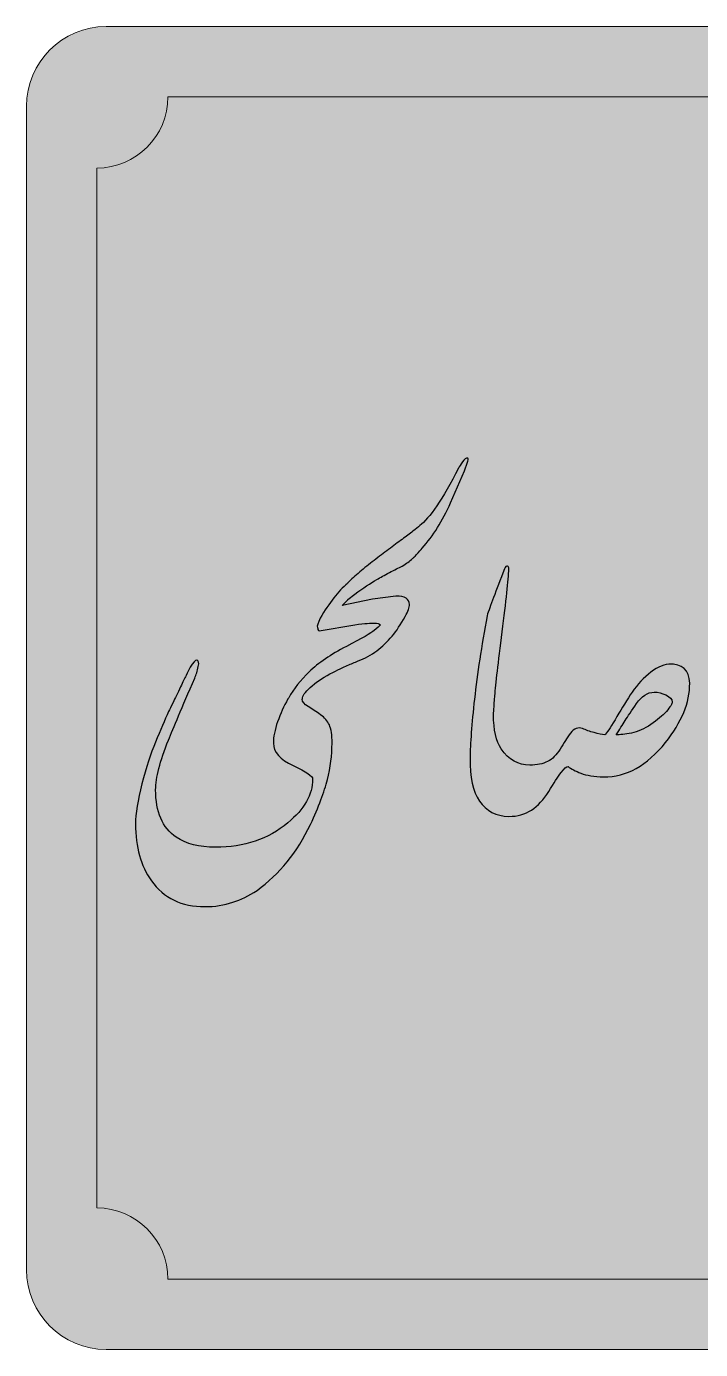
# Model space of a CAD drawing. Header units: millimetres. Extents: x -20.1 to 29.7, y 55.3 to 105.1.
# Drawn here: x -20.1 to 5.3, y 55.34 to 105.14 of the extents above; entities that cross this region are included whole.
import ezdxf

# ---------------------------------------------------------------- set-up
doc = ezdxf.new("R2010")
doc.units = ezdxf.units.MM
doc.header["$MEASUREMENT"] = 0
doc.layers.add('Layer 1', color=7, linetype='Continuous')

msp = doc.modelspace()

# ---------------------------------------------------------------- hatches: boundary and pattern name
at = {"layer": 'Layer 1', "true_color": 0xfff212}
h = msp.add_hatch(color=2, dxfattribs=at)
edge = h.paths.add_edge_path()
edge.add_spline(control_points=[(-17.0963, 105.1447), (-17.0963, 105.1447), (26.7037, 105.1447), (26.7037, 105.1447), (28.3537, 105.1447), (29.7037, 103.7947), (29.7037, 102.1447), (29.7037, 102.1447), (29.7037, 58.3447), (29.7037, 58.3447), (29.7037, 56.6947), (28.3537, 55.3447), (26.7037, 55.3447), (26.7037, 55.3447), (-17.0963, 55.3447), (-17.0963, 55.3447), (-18.7463, 55.3447), (-20.0963, 56.6947), (-20.0963, 58.3447), (-20.0963, 58.3447), (-20.0963, 102.1447), (-20.0963, 102.1447), (-20.0963, 103.7947), (-18.7463, 105.1447), (-17.0963, 105.1447)], knot_values=[0, 0, 0, 0, 0.125, 0.125, 0.125, 0.25, 0.25, 0.25, 0.375, 0.375, 0.375, 0.5, 0.5, 0.5, 0.625, 0.625, 0.625, 0.75, 0.75, 0.75, 0.875, 0.875, 0.875, 1, 1, 1, 1], degree=3, periodic=1)
at = {"layer": 'Layer 1', "true_color": 0x373435}
h = msp.add_hatch(color=250, dxfattribs=at)
edge = h.paths.add_edge_path()
edge.add_spline(control_points=[(-9.3161, 76.8145), (-9.3161, 76.9277), (-9.5615, 77.0989), (-10.05, 77.3236), (-10.545, 77.5548), (-10.7949, 77.835), (-10.7949, 78.1661), (-10.7949, 78.4046), (-10.7418, 78.6751), (-10.6356, 78.976), (-10.5289, 79.2749), (-10.4017, 79.5619), (-10.251, 79.8325), (-10.2417, 79.847), (-10.2309, 79.8602), (-10.2188, 79.8721), (-10.0308, 80.2099), (-9.7732, 80.5369), (-9.4457, 80.8534), (-9.1009, 81.1867), (-8.6354, 81.5035), (-8.0453, 81.8094), (-7.4551, 82.1148), (-7.1035, 82.3139), (-6.9945, 82.411), (-6.8834, 82.5061), (-6.8072, 82.5776), (-6.7655, 82.6262), (-6.7978, 82.6679), (-6.8719, 82.6889), (-6.9877, 82.6911), (-7.1011, 82.6934), (-7.3466, 82.6728), (-7.7238, 82.6262), (-7.7238, 82.6262), (-9.0731, 82.3903), (-9.0731, 82.3903), (-9.1078, 82.4132), (-9.1285, 82.4573), (-9.133, 82.5245), (-9.1564, 82.5799), (-9.1216, 82.6957), (-9.0314, 82.8715), (-8.6901, 83.4533), (-8.3487, 83.8902), (-8.0052, 84.1841), (-8.0052, 84.1841), (-7.9945, 84.2001), (-7.9945, 84.2001), (-7.8625, 84.3297), (-7.712, 84.4688), (-7.5407, 84.6121), (-7.3695, 84.7581), (-7.1891, 84.9015), (-7.0037, 85.0449), (-6.8188, 85.1862), (-6.6357, 85.325), (-6.4553, 85.4614), (-6.2749, 85.5982), (-6.1058, 85.7232), (-5.9461, 85.8387), (-5.7886, 85.9522), (-5.6522, 86.0565), (-5.5364, 86.1468), (-5.4206, 86.2369), (-5.3373, 86.3065), (-5.2818, 86.3574), (-4.9161, 86.628), (-4.4276, 87.3503), (-3.8168, 88.5214), (-3.7911, 88.57), (-3.7427, 88.6487), (-3.6753, 88.7528), (-3.6062, 88.8547), (-3.5413, 88.9056), (-3.4789, 88.9009), (-3.4326, 88.9009), (-3.4743, 88.7412), (-3.6016, 88.4195), (-3.6016, 88.4195), (-4.1222, 87.2112), (-4.1222, 87.2112), (-4.4207, 86.5378), (-4.775, 85.9709), (-5.1871, 85.5081), (-5.2287, 85.45), (-5.3025, 85.3666), (-5.4114, 85.2581), (-5.4347, 85.2347), (-5.4553, 85.2114), (-5.4786, 85.1908), (-5.5016, 85.1675), (-5.5272, 85.1423), (-5.5525, 85.1144), (-5.6614, 85.0196), (-5.7909, 84.9271), (-5.9393, 84.8366), (-6.0756, 84.7696), (-6.2377, 84.6863), (-6.4251, 84.5888), (-6.6127, 84.4918), (-6.7702, 84.4062), (-6.8952, 84.3274), (-7.1356, 84.1932), (-7.4112, 84.0104), (-7.7238, 83.7788), (-7.7238, 83.7788), (-7.989, 83.5726), (-7.989, 83.5726), (-7.989, 83.5726), (-7.9945, 83.5637), (-7.9945, 83.5637), (-7.9945, 83.5637), (-8.1981, 83.3462), (-8.1981, 83.3462), (-8.1981, 83.3462), (-7.0572, 83.5821), (-7.0572, 83.5821), (-7.0572, 83.5821), (-6.1822, 83.7048), (-6.1822, 83.7048), (-5.8395, 83.7048), (-5.6683, 83.5985), (-5.6683, 83.3856), (-5.6683, 83.2859), (-5.7218, 83.1356), (-5.8303, 82.9319), (-5.9924, 82.638), (-6.1591, 82.3948), (-6.3256, 82.2004), (-6.5015, 81.9875), (-6.6914, 81.8047), (-6.8952, 81.6495), (-7.1127, 81.4875), (-7.3466, 81.3579), (-7.6011, 81.2631), (-7.7353, 81.2096), (-7.8717, 81.1542), (-8.0105, 81.0942), (-8.1495, 81.0361), (-8.3671, 80.9275), (-8.6656, 80.7723), (-8.9641, 80.6172), (-9.2118, 80.4459), (-9.4087, 80.2633), (-9.6054, 80.0801), (-9.7026, 79.9391), (-9.7026, 79.8397), (-9.7026, 79.8397), (-9.7026, 79.8256), (-9.7026, 79.8256), (-9.7026, 79.8256), (-9.7162, 79.8186), (-9.7162, 79.8186), (-9.7091, 79.7283), (-9.6326, 79.6379), (-9.4851, 79.5478), (-9.3321, 79.453), (-9.1773, 79.3509), (-9.0222, 79.24), (-8.8648, 79.1289), (-8.7539, 79.0016), (-8.6866, 78.856), (-8.617, 78.7031), (-8.5846, 78.4715), (-8.5846, 78.1661), (-8.5846, 77.717), (-8.6427, 77.2609), (-8.7608, 76.7958), (-8.8739, 76.3375), (-9.0868, 75.7753), (-9.3972, 75.1064), (-9.8948, 74.0672), (-10.566, 73.2408), (-11.4107, 72.6251), (-11.7234, 72.4259), (-12.0287, 72.278), (-12.3272, 72.1782), (-12.6536, 72.0697), (-13.003, 72.0143), (-13.378, 72.0143), (-14.2506, 72.0143), (-14.9217, 72.3403), (-15.3919, 72.9908), (-15.7898, 73.5462), (-15.9889, 74.259), (-15.9889, 75.1271), (-15.9889, 75.5111), (-15.9078, 76.0158), (-15.7458, 76.6383), (-15.5815, 77.2449), (-15.4125, 77.7678), (-15.2367, 78.2055), (-15.0467, 78.6614), (-14.8824, 79.0456), (-14.7483, 79.3582), (-14.7065, 79.4297), (-14.6488, 79.5432), (-14.5747, 79.6983), (-14.5006, 79.8509), (-14.4034, 80.05), (-14.2877, 80.2931), (-14.2044, 80.462), (-14.1397, 80.6009), (-14.0862, 80.7143), (-14.0353, 80.8278), (-13.9822, 80.9318), (-13.9268, 81.0269), (-13.8178, 81.2073), (-13.7369, 81.2953), (-13.6837, 81.2907), (-13.6072, 81.2769), (-13.5863, 81.1982), (-13.6233, 81.0545), (-13.6581, 80.8856), (-13.7044, 80.7422), (-13.7575, 80.6195), (-14.2367, 79.5084), (-14.5678, 78.731), (-14.7483, 78.2864), (-15.07, 77.4833), (-15.2298, 76.8585), (-15.2298, 76.4163), (-15.2298, 75.583), (-14.973, 74.986), (-14.4566, 74.6248), (-14.077, 74.3771), (-13.584, 74.2521), (-12.9777, 74.2521), (-11.8923, 74.2521), (-10.9849, 74.5579), (-10.251, 75.1687), (-9.6284, 75.6873), (-9.3161, 76.2359), (-9.3161, 76.8145)], knot_values=[0, 0, 0, 0, 0.0128205, 0.0128205, 0.0128205, 0.025641, 0.025641, 0.025641, 0.0384615, 0.0384615, 0.0384615, 0.0512821, 0.0512821, 0.0512821, 0.0641026, 0.0641026, 0.0641026, 0.0769231, 0.0769231, 0.0769231, 0.0897436, 0.0897436, 0.0897436, 0.1025641, 0.1025641, 0.1025641, 0.1153846, 0.1153846, 0.1153846, 0.1282051, 0.1282051, 0.1282051, 0.1410256, 0.1410256, 0.1410256, 0.1538462, 0.1538462, 0.1538462, 0.1666667, 0.1666667, 0.1666667, 0.1794872, 0.1794872, 0.1794872, 0.1923077, 0.1923077, 0.1923077, 0.2051282, 0.2051282, 0.2051282, 0.2179487, 0.2179487, 0.2179487, 0.2307692, 0.2307692, 0.2307692, 0.2435897, 0.2435897, 0.2435897, 0.2564103, 0.2564103, 0.2564103, 0.2692308, 0.2692308, 0.2692308, 0.2820513, 0.2820513, 0.2820513, 0.2948718, 0.2948718, 0.2948718, 0.3076923, 0.3076923, 0.3076923, 0.3205128, 0.3205128, 0.3205128, 0.3333333, 0.3333333, 0.3333333, 0.3461538, 0.3461538, 0.3461538, 0.3589744, 0.3589744, 0.3589744, 0.3717949, 0.3717949, 0.3717949, 0.3846154, 0.3846154, 0.3846154, 0.3974359, 0.3974359, 0.3974359, 0.4102564, 0.4102564, 0.4102564, 0.4230769, 0.4230769, 0.4230769, 0.4358974, 0.4358974, 0.4358974, 0.4487179, 0.4487179, 0.4487179, 0.4615385, 0.4615385, 0.4615385, 0.474359, 0.474359, 0.474359, 0.4871795, 0.4871795, 0.4871795, 0.5, 0.5, 0.5, 0.5128205, 0.5128205, 0.5128205, 0.525641, 0.525641, 0.525641, 0.5384615, 0.5384615, 0.5384615, 0.5512821, 0.5512821, 0.5512821, 0.5641026, 0.5641026, 0.5641026, 0.5769231, 0.5769231, 0.5769231, 0.5897436, 0.5897436, 0.5897436, 0.6025641, 0.6025641, 0.6025641, 0.6153846, 0.6153846, 0.6153846, 0.6282051, 0.6282051, 0.6282051, 0.6410256, 0.6410256, 0.6410256, 0.6538462, 0.6538462, 0.6538462, 0.6666667, 0.6666667, 0.6666667, 0.6794872, 0.6794872, 0.6794872, 0.6923077, 0.6923077, 0.6923077, 0.7051282, 0.7051282, 0.7051282, 0.7179487, 0.7179487, 0.7179487, 0.7307692, 0.7307692, 0.7307692, 0.7435897, 0.7435897, 0.7435897, 0.7564103, 0.7564103, 0.7564103, 0.7692308, 0.7692308, 0.7692308, 0.7820513, 0.7820513, 0.7820513, 0.7948718, 0.7948718, 0.7948718, 0.8076923, 0.8076923, 0.8076923, 0.8205128, 0.8205128, 0.8205128, 0.8333333, 0.8333333, 0.8333333, 0.8461538, 0.8461538, 0.8461538, 0.8589744, 0.8589744, 0.8589744, 0.8717949, 0.8717949, 0.8717949, 0.8846154, 0.8846154, 0.8846154, 0.8974359, 0.8974359, 0.8974359, 0.9102564, 0.9102564, 0.9102564, 0.9230769, 0.9230769, 0.9230769, 0.9358974, 0.9358974, 0.9358974, 0.9487179, 0.9487179, 0.9487179, 0.9615385, 0.9615385, 0.9615385, 0.974359, 0.974359, 0.974359, 0.9871795, 0.9871795, 0.9871795, 1, 1, 1, 1], degree=3, periodic=1)
h = msp.add_hatch(color=250, dxfattribs=at)
edge = h.paths.add_edge_path()
edge.add_spline(control_points=[(-2.5019, 79.2424), (-2.5019, 79.2424), (-2.5022, 79.2354), (-2.5022, 79.2354), (-2.5022, 79.2354), (-2.5019, 79.2355), (-2.5019, 79.2355), (-2.5019, 78.6683), (-2.4049, 78.2402), (-2.2104, 77.9508), (-1.9302, 77.5458), (-1.5717, 77.342), (-1.1318, 77.342), (-0.8657, 77.342), (-0.6433, 77.3883), (-0.4651, 77.4788), (-0.2847, 77.569), (-0.1295, 77.7239), (0.0046, 77.9486), (0.1364, 78.1706), (0.2684, 78.3697), (0.4005, 78.5433), (0.5324, 78.7169), (0.6827, 78.7772), (0.8539, 78.7237), (0.9766, 78.6591), (1.1203, 78.6083), (1.2847, 78.5643), (1.4513, 78.5227), (1.5855, 78.4947), (1.6897, 78.4855), (1.7567, 78.541), (1.884, 78.7286), (2.0763, 79.0525), (2.2659, 79.3742), (2.4558, 79.6843), (2.6476, 79.9831), (2.84, 80.2816), (3.0669, 80.5408), (3.3306, 80.7651), (3.5921, 80.9876), (3.8467, 81.1148), (4.0966, 81.1473), (4.6107, 81.1611), (4.8768, 80.9203), (4.8882, 80.4296), (4.8882, 79.7006), (4.5851, 78.9553), (3.974, 78.1916), (3.2822, 77.3282), (2.5066, 76.8979), (1.6482, 76.8979), (1.2869, 76.9071), (0.9999, 76.9533), (0.7893, 77.0366), (0.581, 77.1199), (0.4189, 77.2033), (0.3055, 77.2843), (0.2522, 77.298), (0.1644, 77.2239), (0.0439, 77.0599), (-0.0764, 76.8979), (-0.2316, 76.6616), (-0.4235, 76.3517), (-0.6157, 76.039), (-0.8332, 75.8052), (-1.074, 75.6479), (-1.3171, 75.4905), (-1.5993, 75.4118), (-1.9255, 75.4118), (-2.4049, 75.4255), (-2.7727, 75.6155), (-3.0321, 75.9835), (-3.289, 76.3517), (-3.4048, 76.8932), (-3.3769, 77.6107), (-3.3769, 77.6107), (-3.3761, 77.6133), (-3.3761, 77.6133), (-3.3761, 77.6133), (-3.3887, 77.6152), (-3.3887, 77.6152), (-3.3818, 78.1454), (-3.3237, 78.8834), (-3.2198, 79.8303), (-3.1154, 80.777), (-2.958, 81.8231), (-2.7451, 82.9663), (-2.6365, 83.2996), (-2.4187, 83.8875), (-2.088, 84.7276), (-2.0509, 84.8109), (-2.0161, 84.8434), (-1.979, 84.8296), (-1.942, 84.8182), (-1.9259, 84.7833), (-1.9259, 84.7276), (-1.942, 84.3133), (-2.0276, 83.5217), (-2.1759, 82.3556), (-2.3238, 81.189), (-2.4163, 80.3879), (-2.4512, 79.9552), (-2.4836, 79.5202), (-2.5019, 79.2841), (-2.5019, 79.2424)], knot_values=[0, 0, 0, 0, 0.0285714, 0.0285714, 0.0285714, 0.0571429, 0.0571429, 0.0571429, 0.0857143, 0.0857143, 0.0857143, 0.1142857, 0.1142857, 0.1142857, 0.1428571, 0.1428571, 0.1428571, 0.1714286, 0.1714286, 0.1714286, 0.2, 0.2, 0.2, 0.2285714, 0.2285714, 0.2285714, 0.2571429, 0.2571429, 0.2571429, 0.2857143, 0.2857143, 0.2857143, 0.3142857, 0.3142857, 0.3142857, 0.3428571, 0.3428571, 0.3428571, 0.3714286, 0.3714286, 0.3714286, 0.4, 0.4, 0.4, 0.4285714, 0.4285714, 0.4285714, 0.4571429, 0.4571429, 0.4571429, 0.4857143, 0.4857143, 0.4857143, 0.5142857, 0.5142857, 0.5142857, 0.5428571, 0.5428571, 0.5428571, 0.5714286, 0.5714286, 0.5714286, 0.6, 0.6, 0.6, 0.6285714, 0.6285714, 0.6285714, 0.6571429, 0.6571429, 0.6571429, 0.6857143, 0.6857143, 0.6857143, 0.7142857, 0.7142857, 0.7142857, 0.7428571, 0.7428571, 0.7428571, 0.7714286, 0.7714286, 0.7714286, 0.8, 0.8, 0.8, 0.8285714, 0.8285714, 0.8285714, 0.8571429, 0.8571429, 0.8571429, 0.8857143, 0.8857143, 0.8857143, 0.9142857, 0.9142857, 0.9142857, 0.9428571, 0.9428571, 0.9428571, 0.9714286, 0.9714286, 0.9714286, 1, 1, 1, 1], degree=3, periodic=1)
h = msp.add_hatch(color=250, dxfattribs=at)
edge = h.paths.add_edge_path()
edge.add_spline(control_points=[(4.2308, 79.7167), (4.217, 79.8256), (4.1384, 79.9159), (3.9903, 79.9853), (3.8443, 80.0546), (3.6964, 80.0917), (3.5459, 80.0917), (3.2982, 80.0779), (3.0784, 79.9342), (2.8884, 79.6636), (2.6989, 79.3926), (2.5551, 79.1775), (2.4558, 79.0203), (2.356, 78.8605), (2.2452, 78.682), (2.1225, 78.4833), (2.2589, 78.4787), (2.4489, 78.5017), (2.6919, 78.5502), (2.937, 78.6011), (3.1801, 78.7077), (3.4209, 78.8697), (3.6639, 79.0341), (3.8584, 79.1984), (4.0087, 79.365), (4.157, 79.5317), (4.2308, 79.6499), (4.2308, 79.7167)], knot_values=[0, 0, 0, 0, 0.1111111, 0.1111111, 0.1111111, 0.2222222, 0.2222222, 0.2222222, 0.3333333, 0.3333333, 0.3333333, 0.4444444, 0.4444444, 0.4444444, 0.5555556, 0.5555556, 0.5555556, 0.6666667, 0.6666667, 0.6666667, 0.7777778, 0.7777778, 0.7777778, 0.8888889, 0.8888889, 0.8888889, 1, 1, 1, 1], degree=3, periodic=1)

# ---------------------------------------------------------------- linework, layer by layer
at = {"layer": 'Layer 1', "color": 250, "lineweight": 18}
for points in [[(-17.0963, 105.1447), (-17.0963, 105.1447), (26.7037, 105.1447), (26.7037, 105.1447), (28.3537, 105.1447), (29.7037, 103.7947), (29.7037, 102.1447), (29.7037, 102.1447), (29.7037, 58.3447), (29.7037, 58.3447), (29.7037, 56.6947), (28.3537, 55.3447), (26.7037, 55.3447), (26.7037, 55.3447), (-17.0963, 55.3447), (-17.0963, 55.3447), (-18.7463, 55.3447), (-20.0963, 56.6947), (-20.0963, 58.3447), (-20.0963, 58.3447), (-20.0963, 102.1447), (-20.0963, 102.1447), (-20.0963, 103.7947), (-18.7463, 105.1447), (-17.0963, 105.1447)], [(-14.7656, 102.4947), (-14.7656, 102.4947), (24.373, 102.4947), (24.373, 102.4947), (24.373, 101.0204), (25.5794, 99.814), (27.0537, 99.814), (27.0537, 99.814), (27.0537, 60.6754), (27.0537, 60.6754), (25.5794, 60.6754), (24.373, 59.469), (24.373, 57.9947), (24.373, 57.9947), (-14.7656, 57.9947), (-14.7656, 57.9947), (-14.7656, 59.469), (-15.972, 60.6754), (-17.4463, 60.6754), (-17.4463, 60.6754), (-17.4463, 99.814), (-17.4463, 99.814), (-15.972, 99.814), (-14.7656, 101.0204), (-14.7656, 102.4947)]]:
    msp.add_open_spline(points, degree=3, knots=[0, 0, 0, 0, 0.125, 0.125, 0.125, 0.25, 0.25, 0.25, 0.375, 0.375, 0.375, 0.5, 0.5, 0.5, 0.625, 0.625, 0.625, 0.75, 0.75, 0.75, 0.875, 0.875, 0.875, 1, 1, 1, 1], dxfattribs=at)
at = {"layer": 'Layer 1', "color": 250}
for points, knots in [([(-9.3161, 76.8145), (-9.3161, 76.9277), (-9.5615, 77.0989), (-10.05, 77.3236), (-10.545, 77.5548), (-10.7949, 77.835), (-10.7949, 78.1661), (-10.7949, 78.4046), (-10.7418, 78.6751), (-10.6356, 78.976), (-10.5289, 79.2749), (-10.4017, 79.5619), (-10.251, 79.8325), (-10.2417, 79.847), (-10.2309, 79.8602), (-10.2188, 79.8721), (-10.0308, 80.2099), (-9.7732, 80.5369), (-9.4457, 80.8534), (-9.1009, 81.1867), (-8.6354, 81.5035), (-8.0453, 81.8094), (-7.4551, 82.1148), (-7.1035, 82.3139), (-6.9945, 82.411), (-6.8834, 82.5061), (-6.8072, 82.5776), (-6.7655, 82.6262), (-6.7978, 82.6679), (-6.8719, 82.6889), (-6.9877, 82.6911), (-7.1011, 82.6934), (-7.3466, 82.6728), (-7.7238, 82.6262), (-7.7238, 82.6262), (-9.0731, 82.3903), (-9.0731, 82.3903), (-9.1078, 82.4132), (-9.1285, 82.4573), (-9.133, 82.5245), (-9.1564, 82.5799), (-9.1216, 82.6957), (-9.0314, 82.8715), (-8.6901, 83.4533), (-8.3487, 83.8902), (-8.0052, 84.1841), (-8.0052, 84.1841), (-7.9945, 84.2001), (-7.9945, 84.2001), (-7.8625, 84.3297), (-7.712, 84.4688), (-7.5407, 84.6121), (-7.3695, 84.7581), (-7.1891, 84.9015), (-7.0037, 85.0449), (-6.8188, 85.1862), (-6.6357, 85.325), (-6.4553, 85.4614), (-6.2749, 85.5982), (-6.1058, 85.7232), (-5.9461, 85.8387), (-5.7886, 85.9522), (-5.6522, 86.0565), (-5.5364, 86.1468), (-5.4206, 86.2369), (-5.3373, 86.3065), (-5.2818, 86.3574), (-4.9161, 86.628), (-4.4276, 87.3503), (-3.8168, 88.5214), (-3.7911, 88.57), (-3.7427, 88.6487), (-3.6753, 88.7528), (-3.6062, 88.8547), (-3.5413, 88.9056), (-3.4789, 88.9009), (-3.4326, 88.9009), (-3.4743, 88.7412), (-3.6016, 88.4195), (-3.6016, 88.4195), (-4.1222, 87.2112), (-4.1222, 87.2112), (-4.4207, 86.5378), (-4.775, 85.9709), (-5.1871, 85.5081), (-5.2287, 85.45), (-5.3025, 85.3666), (-5.4114, 85.2581), (-5.4347, 85.2347), (-5.4553, 85.2114), (-5.4786, 85.1908), (-5.5016, 85.1675), (-5.5272, 85.1423), (-5.5525, 85.1144), (-5.6614, 85.0196), (-5.7909, 84.9271), (-5.9393, 84.8366), (-6.0756, 84.7696), (-6.2377, 84.6863), (-6.4251, 84.5888), (-6.6127, 84.4918), (-6.7702, 84.4062), (-6.8952, 84.3274), (-7.1356, 84.1932), (-7.4112, 84.0104), (-7.7238, 83.7788), (-7.7238, 83.7788), (-7.989, 83.5726), (-7.989, 83.5726), (-7.989, 83.5726), (-7.9945, 83.5637), (-7.9945, 83.5637), (-7.9945, 83.5637), (-8.1981, 83.3462), (-8.1981, 83.3462), (-8.1981, 83.3462), (-7.0572, 83.5821), (-7.0572, 83.5821), (-7.0572, 83.5821), (-6.1822, 83.7048), (-6.1822, 83.7048), (-5.8395, 83.7048), (-5.6683, 83.5985), (-5.6683, 83.3856), (-5.6683, 83.2859), (-5.7218, 83.1356), (-5.8303, 82.9319), (-5.9924, 82.638), (-6.1591, 82.3948), (-6.3256, 82.2004), (-6.5015, 81.9875), (-6.6914, 81.8047), (-6.8952, 81.6495), (-7.1127, 81.4875), (-7.3466, 81.3579), (-7.6011, 81.2631), (-7.7353, 81.2096), (-7.8717, 81.1542), (-8.0105, 81.0942), (-8.1495, 81.0361), (-8.3671, 80.9275), (-8.6656, 80.7723), (-8.9641, 80.6172), (-9.2118, 80.4459), (-9.4087, 80.2633), (-9.6054, 80.0801), (-9.7026, 79.9391), (-9.7026, 79.8397), (-9.7026, 79.8397), (-9.7026, 79.8256), (-9.7026, 79.8256), (-9.7026, 79.8256), (-9.7162, 79.8186), (-9.7162, 79.8186), (-9.7091, 79.7283), (-9.6326, 79.6379), (-9.4851, 79.5478), (-9.3321, 79.453), (-9.1773, 79.3509), (-9.0222, 79.24), (-8.8648, 79.1289), (-8.7539, 79.0016), (-8.6866, 78.856), (-8.617, 78.7031), (-8.5846, 78.4715), (-8.5846, 78.1661), (-8.5846, 77.717), (-8.6427, 77.2609), (-8.7608, 76.7958), (-8.8739, 76.3375), (-9.0868, 75.7753), (-9.3972, 75.1064), (-9.8948, 74.0672), (-10.566, 73.2408), (-11.4107, 72.6251), (-11.7234, 72.4259), (-12.0287, 72.278), (-12.3272, 72.1782), (-12.6536, 72.0697), (-13.003, 72.0143), (-13.378, 72.0143), (-14.2506, 72.0143), (-14.9217, 72.3403), (-15.3919, 72.9908), (-15.7898, 73.5462), (-15.9889, 74.259), (-15.9889, 75.1271), (-15.9889, 75.5111), (-15.9078, 76.0158), (-15.7458, 76.6383), (-15.5815, 77.2449), (-15.4125, 77.7678), (-15.2367, 78.2055), (-15.0467, 78.6614), (-14.8824, 79.0456), (-14.7483, 79.3582), (-14.7065, 79.4297), (-14.6488, 79.5432), (-14.5747, 79.6983), (-14.5006, 79.8509), (-14.4034, 80.05), (-14.2877, 80.2931), (-14.2044, 80.462), (-14.1397, 80.6009), (-14.0862, 80.7143), (-14.0353, 80.8278), (-13.9822, 80.9318), (-13.9268, 81.0269), (-13.8178, 81.2073), (-13.7369, 81.2953), (-13.6837, 81.2907), (-13.6072, 81.2769), (-13.5863, 81.1982), (-13.6233, 81.0545), (-13.6581, 80.8856), (-13.7044, 80.7422), (-13.7575, 80.6195), (-14.2367, 79.5084), (-14.5678, 78.731), (-14.7483, 78.2864), (-15.07, 77.4833), (-15.2298, 76.8585), (-15.2298, 76.4163), (-15.2298, 75.583), (-14.973, 74.986), (-14.4566, 74.6248), (-14.077, 74.3771), (-13.584, 74.2521), (-12.9777, 74.2521), (-11.8923, 74.2521), (-10.9849, 74.5579), (-10.251, 75.1687), (-9.6284, 75.6873), (-9.3161, 76.2359), (-9.3161, 76.8145)], [0, 0, 0, 0, 0.0128205, 0.0128205, 0.0128205, 0.025641, 0.025641, 0.025641, 0.0384615, 0.0384615, 0.0384615, 0.0512821, 0.0512821, 0.0512821, 0.0641026, 0.0641026, 0.0641026, 0.0769231, 0.0769231, 0.0769231, 0.0897436, 0.0897436, 0.0897436, 0.1025641, 0.1025641, 0.1025641, 0.1153846, 0.1153846, 0.1153846, 0.1282051, 0.1282051, 0.1282051, 0.1410256, 0.1410256, 0.1410256, 0.1538462, 0.1538462, 0.1538462, 0.1666667, 0.1666667, 0.1666667, 0.1794872, 0.1794872, 0.1794872, 0.1923077, 0.1923077, 0.1923077, 0.2051282, 0.2051282, 0.2051282, 0.2179487, 0.2179487, 0.2179487, 0.2307692, 0.2307692, 0.2307692, 0.2435897, 0.2435897, 0.2435897, 0.2564103, 0.2564103, 0.2564103, 0.2692308, 0.2692308, 0.2692308, 0.2820513, 0.2820513, 0.2820513, 0.2948718, 0.2948718, 0.2948718, 0.3076923, 0.3076923, 0.3076923, 0.3205128, 0.3205128, 0.3205128, 0.3333333, 0.3333333, 0.3333333, 0.3461538, 0.3461538, 0.3461538, 0.3589744, 0.3589744, 0.3589744, 0.3717949, 0.3717949, 0.3717949, 0.3846154, 0.3846154, 0.3846154, 0.3974359, 0.3974359, 0.3974359, 0.4102564, 0.4102564, 0.4102564, 0.4230769, 0.4230769, 0.4230769, 0.4358974, 0.4358974, 0.4358974, 0.4487179, 0.4487179, 0.4487179, 0.4615385, 0.4615385, 0.4615385, 0.474359, 0.474359, 0.474359, 0.4871795, 0.4871795, 0.4871795, 0.5, 0.5, 0.5, 0.5128205, 0.5128205, 0.5128205, 0.525641, 0.525641, 0.525641, 0.5384615, 0.5384615, 0.5384615, 0.5512821, 0.5512821, 0.5512821, 0.5641026, 0.5641026, 0.5641026, 0.5769231, 0.5769231, 0.5769231, 0.5897436, 0.5897436, 0.5897436, 0.6025641, 0.6025641, 0.6025641, 0.6153846, 0.6153846, 0.6153846, 0.6282051, 0.6282051, 0.6282051, 0.6410256, 0.6410256, 0.6410256, 0.6538462, 0.6538462, 0.6538462, 0.6666667, 0.6666667, 0.6666667, 0.6794872, 0.6794872, 0.6794872, 0.6923077, 0.6923077, 0.6923077, 0.7051282, 0.7051282, 0.7051282, 0.7179487, 0.7179487, 0.7179487, 0.7307692, 0.7307692, 0.7307692, 0.7435897, 0.7435897, 0.7435897, 0.7564103, 0.7564103, 0.7564103, 0.7692308, 0.7692308, 0.7692308, 0.7820513, 0.7820513, 0.7820513, 0.7948718, 0.7948718, 0.7948718, 0.8076923, 0.8076923, 0.8076923, 0.8205128, 0.8205128, 0.8205128, 0.8333333, 0.8333333, 0.8333333, 0.8461538, 0.8461538, 0.8461538, 0.8589744, 0.8589744, 0.8589744, 0.8717949, 0.8717949, 0.8717949, 0.8846154, 0.8846154, 0.8846154, 0.8974359, 0.8974359, 0.8974359, 0.9102564, 0.9102564, 0.9102564, 0.9230769, 0.9230769, 0.9230769, 0.9358974, 0.9358974, 0.9358974, 0.9487179, 0.9487179, 0.9487179, 0.9615385, 0.9615385, 0.9615385, 0.974359, 0.974359, 0.974359, 0.9871795, 0.9871795, 0.9871795, 1, 1, 1, 1]), ([(-2.5019, 79.2424), (-2.5019, 79.2424), (-2.5022, 79.2354), (-2.5022, 79.2354), (-2.5022, 79.2354), (-2.5019, 79.2355), (-2.5019, 79.2355), (-2.5019, 78.6683), (-2.4049, 78.2402), (-2.2104, 77.9508), (-1.9302, 77.5458), (-1.5717, 77.342), (-1.1318, 77.342), (-0.8657, 77.342), (-0.6433, 77.3883), (-0.4651, 77.4788), (-0.2847, 77.569), (-0.1295, 77.7239), (0.0046, 77.9486), (0.1364, 78.1706), (0.2684, 78.3697), (0.4005, 78.5433), (0.5324, 78.7169), (0.6827, 78.7772), (0.8539, 78.7237), (0.9766, 78.6591), (1.1203, 78.6083), (1.2847, 78.5643), (1.4513, 78.5227), (1.5855, 78.4947), (1.6897, 78.4855), (1.7567, 78.541), (1.884, 78.7286), (2.0763, 79.0525), (2.2659, 79.3742), (2.4558, 79.6843), (2.6476, 79.9831), (2.84, 80.2816), (3.0669, 80.5408), (3.3306, 80.7651), (3.5921, 80.9876), (3.8467, 81.1148), (4.0966, 81.1473), (4.6107, 81.1611), (4.8768, 80.9203), (4.8882, 80.4296), (4.8882, 79.7006), (4.5851, 78.9553), (3.974, 78.1916), (3.2822, 77.3282), (2.5066, 76.8979), (1.6482, 76.8979), (1.2869, 76.9071), (0.9999, 76.9533), (0.7893, 77.0366), (0.581, 77.1199), (0.4189, 77.2033), (0.3055, 77.2843), (0.2522, 77.298), (0.1644, 77.2239), (0.0439, 77.0599), (-0.0764, 76.8979), (-0.2316, 76.6616), (-0.4235, 76.3517), (-0.6157, 76.039), (-0.8332, 75.8052), (-1.074, 75.6479), (-1.3171, 75.4905), (-1.5993, 75.4118), (-1.9255, 75.4118), (-2.4049, 75.4255), (-2.7727, 75.6155), (-3.0321, 75.9835), (-3.289, 76.3517), (-3.4048, 76.8932), (-3.3769, 77.6107), (-3.3769, 77.6107), (-3.3761, 77.6133), (-3.3761, 77.6133), (-3.3761, 77.6133), (-3.3887, 77.6152), (-3.3887, 77.6152), (-3.3818, 78.1454), (-3.3237, 78.8834), (-3.2198, 79.8303), (-3.1154, 80.777), (-2.958, 81.8231), (-2.7451, 82.9663), (-2.6365, 83.2996), (-2.4187, 83.8875), (-2.088, 84.7276), (-2.0509, 84.8109), (-2.0161, 84.8434), (-1.979, 84.8296), (-1.942, 84.8182), (-1.9259, 84.7833), (-1.9259, 84.7276), (-1.942, 84.3133), (-2.0276, 83.5217), (-2.1759, 82.3556), (-2.3238, 81.189), (-2.4163, 80.3879), (-2.4512, 79.9552), (-2.4836, 79.5202), (-2.5019, 79.2841), (-2.5019, 79.2424)], [0, 0, 0, 0, 0.0285714, 0.0285714, 0.0285714, 0.0571429, 0.0571429, 0.0571429, 0.0857143, 0.0857143, 0.0857143, 0.1142857, 0.1142857, 0.1142857, 0.1428571, 0.1428571, 0.1428571, 0.1714286, 0.1714286, 0.1714286, 0.2, 0.2, 0.2, 0.2285714, 0.2285714, 0.2285714, 0.2571429, 0.2571429, 0.2571429, 0.2857143, 0.2857143, 0.2857143, 0.3142857, 0.3142857, 0.3142857, 0.3428571, 0.3428571, 0.3428571, 0.3714286, 0.3714286, 0.3714286, 0.4, 0.4, 0.4, 0.4285714, 0.4285714, 0.4285714, 0.4571429, 0.4571429, 0.4571429, 0.4857143, 0.4857143, 0.4857143, 0.5142857, 0.5142857, 0.5142857, 0.5428571, 0.5428571, 0.5428571, 0.5714286, 0.5714286, 0.5714286, 0.6, 0.6, 0.6, 0.6285714, 0.6285714, 0.6285714, 0.6571429, 0.6571429, 0.6571429, 0.6857143, 0.6857143, 0.6857143, 0.7142857, 0.7142857, 0.7142857, 0.7428571, 0.7428571, 0.7428571, 0.7714286, 0.7714286, 0.7714286, 0.8, 0.8, 0.8, 0.8285714, 0.8285714, 0.8285714, 0.8571429, 0.8571429, 0.8571429, 0.8857143, 0.8857143, 0.8857143, 0.9142857, 0.9142857, 0.9142857, 0.9428571, 0.9428571, 0.9428571, 0.9714286, 0.9714286, 0.9714286, 1, 1, 1, 1]), ([(4.2308, 79.7167), (4.217, 79.8256), (4.1384, 79.9159), (3.9903, 79.9853), (3.8443, 80.0546), (3.6964, 80.0917), (3.5459, 80.0917), (3.2982, 80.0779), (3.0784, 79.9342), (2.8884, 79.6636), (2.6989, 79.3926), (2.5551, 79.1775), (2.4558, 79.0203), (2.356, 78.8605), (2.2452, 78.682), (2.1225, 78.4833), (2.2589, 78.4787), (2.4489, 78.5017), (2.6919, 78.5502), (2.937, 78.6011), (3.1801, 78.7077), (3.4209, 78.8697), (3.6639, 79.0341), (3.8584, 79.1984), (4.0087, 79.365), (4.157, 79.5317), (4.2308, 79.6499), (4.2308, 79.7167)], [0, 0, 0, 0, 0.1111111, 0.1111111, 0.1111111, 0.2222222, 0.2222222, 0.2222222, 0.3333333, 0.3333333, 0.3333333, 0.4444444, 0.4444444, 0.4444444, 0.5555556, 0.5555556, 0.5555556, 0.6666667, 0.6666667, 0.6666667, 0.7777778, 0.7777778, 0.7777778, 0.8888889, 0.8888889, 0.8888889, 1, 1, 1, 1])]:
    msp.add_open_spline(points, degree=3, knots=knots, dxfattribs=at)

doc.saveas('drawing.dxf')
